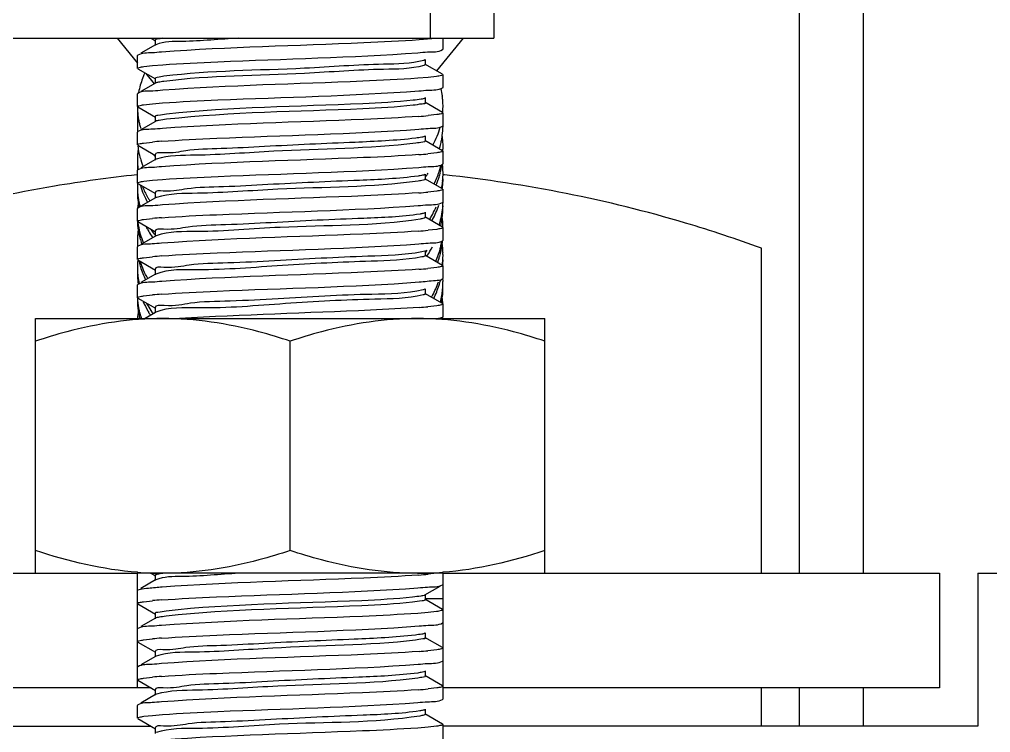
# Model space of a CAD drawing. Extents: x 1060579 to 1383165, y 581819 to 1037910.
# Drawn here: x 1269058.7 to 1269232.3, y 865291.4 to 865418.9 of the extents above; entities that cross this region are included whole.
import ezdxf

# ---------------------------------------------------------------- set-up
doc = ezdxf.new("R2010")
doc.units = 0
doc.header["$LTSCALE"] = 1000
doc.header["$MEASUREMENT"] = 0
doc.layers.add('02___PRT_ALL_AXES', color=7, linetype='Continuous')
doc.layers.add('03___PRT_ALL_CURVES', color=7, linetype='Continuous')

msp = doc.modelspace()

# ---------------------------------------------------------------- linework, layer by layer
at = {"color": 7, "linetype": 'Continuous'}
for p, q in [((1269198.16, 865319.91), (1269198.16, 866811.12)), ((1269209.55, 866719.49), (1269209.55, 865319.91)), ((1269132.14, 866690.45), (1269132.14, 865415.53)), ((1269143.52, 866690.45), (1269143.52, 865415.53)), ((1268938.63, 865415.53), (1269143.52, 865415.53)), ((1269076.15, 865415.53), (1269079.78, 865411.08)), ((1269082.22, 865415.53), (1269083.01, 865415.07)), ((1269082.93, 865415.15), (1269082.93, 865414.24)), ((1269132.39, 865415.41), (1269130.15, 865415.22)), ((1269133.29, 865409.7), (1269138.05, 865415.53)), ((1269134.42, 865413.56), (1269134.42, 865415.53)), ((1269083.01, 865414.33), (1269080.42, 865412.83)), ((1269083.08, 865414.36), (1269083.01, 865414.33)), ((1269134.35, 865413.48), (1269134.42, 865413.56)), ((1269079.84, 865412.5), (1269079.78, 865412.42)), ((1269079.78, 865410.14), (1269079.78, 865412.42)), ((1269131.19, 865411.65), (1269130.98, 865411.57)), ((1269131.26, 865410.83), (1269131.26, 865411.74)), ((1269079.84, 865410.07), (1269083.01, 865408.24)), ((1269080.92, 865410.46), (1269082.45, 865410.63)), ((1269082.45, 865410.63), (1269084.3, 865410.78)), ((1269134.35, 865409.08), (1269131.19, 865410.91)), ((1269081.28, 865409.24), (1269082.8, 865407.38)), ((1269082.93, 865408.32), (1269082.93, 865407.41)), ((1269131.74, 865408.52), (1269129.92, 865408.37)), ((1269133.28, 865408.69), (1269131.74, 865408.52)), ((1269134.42, 865406.73), (1269134.42, 865409.01)), ((1269083.01, 865407.5), (1269080.42, 865406)), ((1269134.35, 865406.65), (1269134.42, 865406.73)), ((1269079.84, 865405.67), (1269079.78, 865405.59)), ((1269079.78, 865403.31), (1269079.78, 865405.59)), ((1269134.35, 865402.25), (1269131.19, 865404.08)), ((1269131.26, 865404), (1269131.26, 865404.91)), ((1269079.78, 865402.48), (1269079.78, 865398.84)), ((1269079.84, 865403.24), (1269083.01, 865401.41)), ((1269080.89, 865403.63), (1269082.45, 865403.8)), ((1269082.45, 865403.8), (1269084.25, 865403.95)), ((1269083.01, 865400.67), (1269080.42, 865399.17)), ((1269082.93, 865401.49), (1269082.93, 865400.58)), ((1269133.34, 865401.87), (1269131.74, 865401.69)), ((1269134.42, 865399.9), (1269134.42, 865402.18)), ((1269134.35, 865399.82), (1269134.42, 865399.9)), ((1269079.84, 865398.84), (1269079.78, 865398.76)), ((1269079.78, 865396.48), (1269079.78, 865398.76)), ((1269134.35, 865395.42), (1269131.19, 865397.25)), ((1269131.26, 865397.17), (1269131.26, 865398.08)), ((1269079.84, 865396.41), (1269083.01, 865394.58)), ((1269080.87, 865396.79), (1269082.47, 865396.97)), ((1269133.9, 865396.16), (1269133.91, 865396.21)), ((1269083.01, 865393.84), (1269080.42, 865392.34)), ((1269082.93, 865394.66), (1269082.93, 865393.75)), ((1269083.16, 865393.9), (1269083.01, 865393.84)), ((1269133.32, 865395.04), (1269131.73, 865394.86)), ((1269134.42, 865393.07), (1269134.42, 865395.35)), ((1269079.84, 865392.01), (1269079.78, 865391.93)), ((1269079.78, 865389.65), (1269079.78, 865391.93)), ((1269134.35, 865392.99), (1269134.42, 865393.07)), ((1269082.46, 865390.14), (1269084.27, 865390.29)), ((1269134.35, 865388.59), (1269131.19, 865390.42)), ((1269131.26, 865390.34), (1269131.26, 865391.25)), ((1269079.84, 865389.58), (1269083.01, 865387.75)), ((1269080.92, 865389.97), (1269082.46, 865390.14)), ((1269134.42, 865386.24), (1269134.42, 865388.52)), ((1269083.01, 865387.01), (1269080.42, 865385.51)), ((1269082.93, 865387.83), (1269082.93, 865386.92)), ((1269083.16, 865387.07), (1269083.01, 865387.01)), ((1269133.32, 865388.21), (1269131.73, 865388.03)), ((1269079.84, 865385.18), (1269079.78, 865385.1)), ((1269079.78, 865382.82), (1269079.78, 865385.1)), ((1269134.35, 865386.16), (1269134.42, 865386.24)), ((1269080.88, 865383.13), (1269082.47, 865383.31)), ((1269134.35, 865381.76), (1269131.19, 865383.59)), ((1269131.26, 865383.51), (1269131.26, 865384.42)), ((1269079.84, 865382.75), (1269083.01, 865380.92)), ((1269133.88, 865382.56), (1269133.86, 865382.51)), ((1269134.42, 865379.41), (1269134.42, 865381.69)), ((1269083.01, 865380.18), (1269080.42, 865378.68)), ((1269082.93, 865381), (1269082.93, 865380.09)), ((1269083.1, 865380.22), (1269083.01, 865380.18)), ((1269133.29, 865381.37), (1269131.74, 865381.2)), ((1269079.84, 865378.35), (1269079.78, 865378.27)), ((1269079.78, 865375.99), (1269079.78, 865378.27)), ((1269080.44, 865379.1), (1269080.46, 865379.05)), ((1269134.35, 865379.33), (1269134.42, 865379.41)), ((1269080.87, 865376.3), (1269082.46, 865376.48)), ((1269131.19, 865377.5), (1269130.62, 865377.34)), ((1269134.35, 865374.93), (1269131.19, 865376.76)), ((1269131.26, 865376.68), (1269131.26, 865377.59)), ((1269079.84, 865375.92), (1269083.01, 865374.09)), ((1269133.58, 865375.8), (1269133.59, 865375.85)), ((1269134.42, 865372.58), (1269134.42, 865374.86)), ((1269083.01, 865373.35), (1269080.42, 865371.85)), ((1269082.93, 865374.17), (1269082.93, 865373.26)), ((1269083.1, 865373.39), (1269083.01, 865373.35)), ((1269133.33, 865374.55), (1269131.73, 865374.37)), ((1269079.84, 865371.52), (1269079.78, 865371.44)), ((1269079.78, 865369.16), (1269079.78, 865371.44)), ((1269134.35, 865372.5), (1269134.42, 865372.58)), ((1269080.88, 865369.47), (1269082.47, 865369.65)), ((1269131.19, 865370.67), (1269130.87, 865370.56)), ((1269134.35, 865368.1), (1269131.19, 865369.93)), ((1269131.26, 865369.85), (1269131.26, 865370.76)), ((1269079.84, 865369.09), (1269083.01, 865367.26)), ((1269133.34, 865367.72), (1269131.73, 865367.54)), ((1269134.42, 865365.75), (1269134.42, 865368.03)), ((1269083.01, 865366.52), (1269081.14, 865365.44)), ((1269082.93, 865367.34), (1269082.93, 865366.43)), ((1269083.08, 865366.55), (1269083.01, 865366.52)), ((1269080.49, 865365.43), (1269080.48, 865365.48)), ((1269134.35, 865365.68), (1269134.42, 865365.75)), ((1268979.61, 865319.91), (1269079.78, 865319.91)), ((1269079.78, 865299.42), (1269079.78, 865319.91)), ((1269082.22, 865319.91), (1269083.01, 865319.45)), ((1269082.93, 865319.53), (1269082.93, 865318.62)), ((1269133.31, 865319.91), (1269131.73, 865319.73)), ((1269134.42, 865297.45), (1269134.42, 865319.91)), ((1269134.42, 865319.91), (1269223.21, 865319.91)), ((1269223.21, 865319.91), (1269223.21, 865299.42)), ((1269230.04, 865319.91), (1269230.04, 865292.59)), ((1269230.04, 865319.91), (1269316.55, 865319.91)), ((1269083.01, 865318.71), (1269080.42, 865317.21)), ((1269083.07, 865318.74), (1269083.01, 865318.71)), ((1269131.19, 865316.03), (1269133.88, 865317.59)), ((1269080.27, 865317.01), (1269079.84, 865316.88)), ((1269131.26, 865315.21), (1269131.26, 865316.12)), ((1269079.84, 865314.45), (1269083.01, 865312.62)), ((1269080.88, 865314.83), (1269082.47, 865315.01)), ((1269134.35, 865313.46), (1269131.19, 865315.29)), ((1269082.93, 865312.7), (1269082.93, 865311.79)), ((1269131.74, 865312.9), (1269129.93, 865312.75)), ((1269133.28, 865313.07), (1269131.74, 865312.9)), ((1269083.01, 865311.88), (1269080.42, 865310.38)), ((1269131.26, 865308.38), (1269131.26, 865309.29)), ((1269079.84, 865307.62), (1269083.01, 865305.79)), ((1269080.87, 865308), (1269082.47, 865308.18)), ((1269134.35, 865306.63), (1269131.19, 865308.46)), ((1269082.93, 865305.87), (1269082.93, 865304.96)), ((1269133.33, 865306.25), (1269131.73, 865306.07)), ((1269083.01, 865305.05), (1269080.42, 865303.55)), ((1269083.13, 865305.1), (1269083.01, 865305.05)), ((1269134.35, 865299.8), (1269131.19, 865301.63)), ((1269131.26, 865301.55), (1269131.26, 865302.46)), ((1269079.84, 865300.79), (1269083.01, 865298.96)), ((1269080.86, 865301.17), (1269082.46, 865301.35)), ((1269082.22, 865299.42), (1268988.71, 865299.42)), ((1269083.01, 865298.22), (1269080.42, 865296.72)), ((1269082.93, 865299.04), (1269082.93, 865298.13)), ((1269083.17, 865298.29), (1269083.01, 865298.22)), ((1269133.31, 865299.42), (1269131.75, 865299.24)), ((1269223.21, 865299.42), (1269134.42, 865299.42)), ((1269198.16, 865292.59), (1269198.16, 865299.42)), ((1269209.55, 865299.42), (1269209.55, 865292.59)), ((1269134.35, 865297.38), (1269134.42, 865297.45)), ((1269079.84, 865296.39), (1269079.78, 865296.31)), ((1269079.78, 865294.04), (1269079.78, 865296.31)), ((1269134.35, 865292.97), (1269131.19, 865294.8)), ((1269131.26, 865294.72), (1269131.26, 865295.63)), ((1269079.84, 865293.96), (1269083.01, 865292.13)), ((1269080.92, 865294.35), (1269082.45, 865294.52)), ((1269082.45, 865294.52), (1269084.28, 865294.67)), ((1269002.37, 865292.59), (1269082.22, 865292.59)), ((1269082.93, 865292.21), (1269082.93, 865291.3)), ((1269131.74, 865292.41), (1269129.9, 865292.26)), ((1269133.28, 865292.58), (1269131.74, 865292.41)), ((1269134.42, 865292.9), (1269134.41, 865292.88)), ((1269134.42, 865181.03), (1269134.42, 865292.9)), ((1269230.04, 865292.59), (1269134.42, 865292.59))]:
    msp.add_line(p, q, dxfattribs=at)
for centre, radius, start, end in [((1269123.5, 865492.3), 90.98, 274.1625, 275.1926), ((1269119.56, 865400.07), 14.86, 352.4752, 359.0333), ((1269119.24, 865400.12), 15.18, 347.7321, 350.5272), ((1269119.37, 865400.09), 15.05, 350.5288, 352.4817), ((1269119.47, 865396.19), 14.95, 5.5867, 7.5152), ((1269119.62, 865396.2), 14.8, 0.0085, 5.591), ((1269092.56, 865393.77), 12.78, 171.1943, 174.4746), ((1269092.57, 865397.67), 12.79, 185.9675, 188.8113), ((1269092.83, 865397.71), 13.06, 188.8281, 195.331), ((1269090.67, 865306.68), 90.66, 94.1761, 95.1891), ((1269118.85, 865400.21), 15.58, 343.4588, 344.9212), ((1269119, 865400.17), 15.43, 345.1133, 345.7847), ((1269119.1, 865400.15), 15.33, 345.7837, 347.7331), ((1269119.68, 865396.2), 14.74, 356.9716, 359.9979), ((1269092.33, 865393.79), 12.55, 177.8021, 181.7425), ((1269092.43, 865393.78), 12.65, 174.4759, 177.8), ((1269093.08, 865397.78), 13.32, 195.318, 196.4116), ((1269093.24, 865397.82), 13.48, 196.4128, 198.1116), ((1269123.51, 865485.38), 90.9, 274.1699, 275.1881), ((1269092.39, 865393.79), 12.62, 181.7436, 184.338), ((1269092.36, 865392.82), 12.58, 180.0033, 183.6996), ((1269092.51, 865393.8), 12.73, 184.3402, 187.6936), ((1269093.36, 865397.86), 13.61, 198.1097, 198.551), ((1269093.57, 865397.94), 13.83, 198.5585, 201.583), ((1269093.83, 865398.04), 14.11, 201.5769, 202.6383), ((1269118.84, 865396.35), 15.59, 342.5052, 345.7777), ((1269119.07, 865396.29), 15.36, 345.7846, 346.7864), ((1269119.18, 865395.3), 15.24, 345.7898, 350.7611), ((1269119.6, 865391.37), 14.82, 0.7616, 6.0339), ((1269115.57, 865401.88), 19.27, 324.5327, 324.9952), ((1269115.85, 865401.69), 18.94, 324.9904, 327.0879), ((1269118.07, 865396.61), 16.41, 334.2547, 342.4542), ((1269118.26, 865395.58), 16.2, 338.2349, 340.873), ((1269118.47, 865395.5), 15.98, 340.8783, 341.2541), ((1269118.57, 865395.47), 15.87, 341.2531, 342.5115), ((1269118.85, 865395.38), 15.59, 342.506, 345.7895), ((1269119.56, 865391.38), 14.85, 354.8019, 356.2921), ((1269119.62, 865391.37), 14.79, 356.2922, 357.6444), ((1269119.69, 865391.37), 14.73, 357.6439, 359.9988), ((1269119.71, 865390.41), 14.71, 358.5036, 359.9996), ((1269119.72, 865391.37), 14.7, 0.0001, 0.7539), ((1269092.34, 865388.96), 12.57, 177.162, 179.9982), ((1269092.37, 865388.96), 12.59, 180.0047, 184.3389), ((1269093.11, 865392.96), 13.34, 195.7874, 196.4007), ((1269094.36, 865394.4), 14.69, 201.5943, 209.7081), ((1269118.01, 865395.68), 16.47, 337.2245, 338.2392), ((1269119.3, 865391.41), 15.12, 349.8041, 350.6306), ((1269119.43, 865391.39), 14.99, 350.6267, 354.7969), ((1269119.57, 865390.41), 14.85, 353.2734, 358.4962), ((1269092.35, 865387.99), 12.57, 180.0021, 183.0662), ((1269092.46, 865388), 12.68, 183.0678, 186.3879), ((1269092.5, 865388.97), 12.73, 184.3386, 187.3944), ((1269092.65, 865388.99), 12.88, 187.3961, 190.684), ((1269095.04, 865394.77), 15.46, 209.652, 210.4109), ((1269095.15, 865394.84), 15.59, 210.4104, 210.8075), ((1269095.26, 865394.9), 15.72, 210.808, 211.5407), ((1269083.72, 865385.37), 1.79, 106.8555, 108.2882), ((1269123.51, 865478.58), 90.93, 274.1689, 275.188), ((1269092.55, 865384.11), 12.78, 171.1716, 174.9793), ((1269092.58, 865388.01), 12.8, 186.3871, 188.7894), ((1269092.73, 865388.03), 12.95, 188.7917, 192.0123), ((1269092.89, 865389.03), 13.12, 190.6909, 195.4373), ((1269095.44, 865395.01), 15.92, 211.5412, 212.5196), ((1269117.54, 865392.02), 16.99, 332.2352, 337.0979), ((1269119.46, 865386.56), 14.96, 350.6334, 356.2824), ((1269119.6, 865385.58), 14.82, 353.7483, 359.9894), ((1269119.64, 865386.54), 14.78, 356.2918, 358.518), ((1269090.72, 865292.37), 91.31, 94.1572, 95.1878), ((1269116.47, 865392.6), 18.2, 328.6751, 329.1904), ((1269116.65, 865392.49), 17.99, 329.189, 330.4141), ((1269116.82, 865392.39), 17.8, 330.4156, 330.7655), ((1269117.01, 865392.29), 17.59, 330.7632, 332.2518), ((1269119.21, 865386.6), 15.21, 347.2173, 350.0072), ((1269119.31, 865386.58), 15.11, 350.0099, 350.6402), ((1269119.38, 865385.6), 15.04, 350.9283, 352.3086), ((1269119.45, 865385.59), 14.97, 352.3086, 353.7538), ((1269119.57, 865381.71), 14.84, 0.2318, 7.3441), ((1269092.49, 865383.17), 12.72, 181.9053, 188.7272), ((1269092.78, 865384.18), 13.01, 186.6796, 195.3979), ((1269094.82, 865388.85), 15.2, 207.476, 209.9418), ((1269117.01, 865391.32), 17.58, 331.3047, 331.7277), ((1269117.1, 865391.27), 17.48, 331.7277, 332.1757), ((1269118.8, 865386.7), 15.63, 343.0254, 344.4467), ((1269118.97, 865386.66), 15.46, 344.6375, 345.7802), ((1269119.08, 865386.63), 15.34, 345.7802, 347.219), ((1269119.22, 865385.63), 15.2, 346.482, 350.9218), ((1269092.4, 865379.3), 12.62, 174.0846, 179.9902), ((1269092.57, 865379.28), 12.8, 171.1011, 174.0875), ((1269092.73, 865383.21), 12.95, 188.7218, 191.9952), ((1269092.92, 865383.25), 13.15, 191.9963, 195.227), ((1269093.04, 865383.28), 13.27, 195.223, 195.6267), ((1269093.21, 865384.29), 13.45, 195.3841, 198.6767), ((1269093.42, 865384.36), 13.68, 198.6693, 199.1095), ((1269093.64, 865384.44), 13.91, 199.1171, 202.1251), ((1269095.47, 865389.23), 15.96, 209.9616, 214.4126), ((1269096.15, 865390.66), 16.78, 213.9401, 216.9886), ((1269096.05, 865389.62), 16.66, 214.3906, 215.6367), ((1269096.52, 865390.93), 17.24, 216.977, 217.4109), ((1269083.54, 865379.07), 1.23, 109.1477, 110.909), ((1269123.32, 865474), 93.18, 274.1026, 275.1855), ((1269092.37, 865379.3), 12.59, 180.0044, 184.1921), ((1269093.09, 865383.29), 13.33, 195.627, 196.3952), ((1269093.24, 865383.34), 13.48, 196.3975, 198.3264), ((1269093.45, 865383.41), 13.7, 198.5278, 199.6787), ((1269093.9, 865384.55), 14.19, 202.1188, 203.1178), ((1269116.5, 865386.78), 18.16, 326.2877, 331.9863), ((1269118.48, 865381.96), 15.96, 336.721, 346.4127), ((1269119.23, 865380.8), 15.19, 346.1094, 352.5037), ((1269119.2, 865381.77), 15.22, 346.4834, 350.2391), ((1269119.46, 865380.76), 14.95, 352.5186, 354.2223), ((1269119.5, 865376.87), 14.92, 3.9356, 7.5536), ((1269090.75, 865285.23), 91.62, 94.1444, 95.1905), ((1269115.54, 865388.38), 19.32, 324.2299, 325.013), ((1269115.76, 865388.22), 19.05, 325.012, 326.2496), ((1269115.89, 865387.17), 18.89, 325.9088, 326.3209), ((1269118.72, 865380.93), 15.72, 342.5217, 343.624), ((1269118.81, 865380.9), 15.62, 343.6248, 344.0054), ((1269118.93, 865380.87), 15.5, 344.0036, 345.7125), ((1269119.04, 865380.84), 15.38, 345.7143, 346.12), ((1269119.64, 865376.88), 14.78, 1.0879, 3.9333), ((1269119.63, 865376.89), 14.79, 356.2925, 357.9692), ((1269119.7, 865376.88), 14.72, 357.9689, 359.9992), ((1269119.71, 865376.88), 14.7, 0.0002, 1.0862), ((1269092.41, 865374.47), 12.64, 173.6889, 179.7273), ((1269092.91, 865378.42), 13.14, 191.7184, 195.3481), ((1269093.08, 865378.46), 13.32, 195.3438, 196.408), ((1269118.38, 865381.05), 16.08, 339.7839, 340.9534), ((1269118.57, 865380.98), 15.88, 341.1397, 342.5212), ((1269119.51, 865376.89), 14.9, 352.7821, 356.2896), ((1269119.66, 865375.92), 14.76, 356.1809, 359.9964), ((1269092.31, 865374.47), 12.53, 179.7378, 180), ((1269092.36, 865374.47), 12.58, 180.0032, 183.6786), ((1269092.34, 865373.5), 12.56, 180.0016, 182.6734), ((1269092.5, 865373.51), 12.73, 182.6837, 188.5616), ((1269092.43, 865374.47), 12.65, 183.6765, 184.3365), ((1269092.49, 865374.48), 12.72, 184.3385, 186.9958), ((1269092.7, 865374.51), 12.92, 187.0066, 192.5881), ((1269123.52, 865464.79), 90.8, 274.1723, 275.1889), ((1269117.79, 865377.41), 16.71, 331.918, 341.0817), ((1269118.02, 865376.34), 16.46, 333.6296, 342.4403), ((1269118.85, 865376.06), 15.59, 342.501, 345.8125), ((1269119.52, 865372.06), 14.89, 353.1592, 356.2897), ((1269119.66, 865372.05), 14.75, 356.2901, 359.9967), ((1269119.67, 865371.09), 14.74, 356.85, 359.9977), ((1269119.7, 865372.05), 14.72, 0.0006, 1.7639), ((1269090.71, 865278.9), 91.12, 94.1637, 95.1876), ((1269116.94, 865377.84), 17.66, 330.924, 331.3989), ((1269117.05, 865377.78), 17.53, 331.3988, 331.979), ((1269119.17, 865372.12), 15.25, 345.814, 350.3352), ((1269119.32, 865372.09), 15.1, 350.3429, 350.615), ((1269119.39, 865372.08), 15.03, 350.6133, 353.1593), ((1269119.46, 865371.11), 14.96, 352.4925, 354.0117), ((1269119.56, 865371.1), 14.86, 354.0106, 356.8495), ((1269092.46, 865368.68), 12.68, 180.0224, 188.3054), ((1269092.41, 865369.64), 12.63, 182.5422, 184.337), ((1269092.65, 865369.67), 12.87, 184.3637, 192.581), ((1269094.46, 865374.17), 14.79, 202.7821, 209.8245), ((1269094.86, 865375.35), 15.25, 208.22, 209.8017), ((1269095.5, 865375.73), 16, 209.8319, 214.8393), ((1269119.33, 865371.12), 15.09, 349.0663, 352.4892), ((1269119.51, 865367.21), 14.91, 3.5343, 7.5279), ((1269092.52, 865364.8), 12.74, 170.9673, 177.1093), ((1269092.62, 865368.7), 12.84, 188.2938, 188.5815), ((1269092.71, 865368.71), 12.93, 188.5849, 191.5766), ((1269092.88, 865368.75), 13.11, 191.5777, 194.635), ((1269092.94, 865369.73), 13.17, 192.5677, 195.3634), ((1269093.06, 865369.76), 13.29, 195.3605, 195.9051), ((1269093.25, 865369.82), 13.49, 195.9111, 198.7666), ((1269095.11, 865374.53), 15.54, 209.7823, 211.0183), ((1269095.27, 865374.62), 15.73, 211.0166, 211.4116), ((1269095.38, 865374.69), 15.86, 211.412, 212.1111), ((1269095.56, 865374.8), 16.06, 212.1118, 213.1491), ((1269096.14, 865376.16), 16.77, 214.811, 216.0438), ((1269123.59, 865457.13), 89.96, 274.1985, 275.1888), ((1269119.46, 865367.24), 14.95, 353.0516, 353.6505), ((1269119.63, 865366.26), 14.78, 356.8051, 357.7036), ((1269123.48, 865410.66), 91.3, 274.1576, 275.1877), ((1269090.69, 865224.45), 90.94, 94.1684, 95.1881), ((1269090.69, 865217.65), 90.91, 94.1694, 95.1882), ((1269123.53, 865396.33), 90.63, 274.177, 275.189), ((1269090.7, 865210.66), 91.07, 94.16, 95.1924), ((1269083.76, 865296.45), 1.93, 106.4425, 107.811), ((1269123.29, 865392.33), 93.47, 274.0874, 275.1914)]:
    msp.add_arc(centre, radius, start, end, dxfattribs=at)
for points, knots in [([(1269084.33, 865415.53), (1269083.98, 865415.48), (1269083.63, 865415.38), (1269082.93, 865415.29), (1269082.93, 865415.15)], [0, 0, 0, 0, 0.727016, 1, 1, 1, 1]), ([(1269097.91, 865415.53), (1269094.54, 865415.36), (1269089.68, 865414.84), (1269084.56, 865414.96), (1269083.08, 865414.36)], [0, 0, 0, 0, 0.680124, 1, 1, 1, 1]), ([(1269130.15, 865415.22), (1269126.86, 865414.98), (1269111.5, 865414.23), (1269096.12, 865413.93), (1269084.08, 865413.04)], [0, 0, 0, 0, 0.214706, 1, 1, 1, 1]), ([(1269084.08, 865413.04), (1269083.52, 865413), (1269082.13, 865412.82), (1269080.6, 865412.93), (1269079.84, 865412.5)], [0, 0, 0, 0, 0.38831, 1, 1, 1, 1]), ([(1269084.3, 865410.78), (1269087.59, 865411.02), (1269102.79, 865411.76), (1269118.02, 865412.07), (1269129.92, 865412.93)], [0, 0, 0, 0, 0.216327, 1, 1, 1, 1]), ([(1269129.92, 865412.93), (1269130.5, 865412.97), (1269131.95, 865413.15), (1269133.56, 865413.03), (1269134.35, 865413.48)], [0, 0, 0, 0, 0.388887, 1, 1, 1, 1]), ([(1269130.98, 865411.57), (1269128.68, 865410.89), (1269121.42, 865410.96), (1269106.05, 865409.71), (1269092.85, 865409.77), (1269084.53, 865408.72)], [0, 0, 0, 0, 0.155236, 0.459038, 1, 1, 1, 1]), ([(1269079.78, 865410.14), (1269079.78, 865410.25), (1269080.34, 865410.34), (1269080.63, 865410.42), (1269080.92, 865410.46)], [0, 0, 0, 0, 0.273886, 1, 1, 1, 1]), ([(1269130.98, 865410.66), (1269128.68, 865409.98), (1269121.42, 865410.05), (1269106.05, 865408.79), (1269092.85, 865408.86), (1269084.53, 865407.81)], [0, 0, 0, 0, 0.155236, 0.459038, 1, 1, 1, 1]), ([(1269131.26, 865410.83), (1269131.26, 865410.79), (1269131.15, 865410.71), (1269131.06, 865410.68), (1269130.98, 865410.66)], [0, 0, 0, 0, 0.324871, 1, 1, 1, 1]), ([(1269084.53, 865408.72), (1269084.13, 865408.67), (1269083.73, 865408.56), (1269082.93, 865408.47), (1269082.93, 865408.32)], [0, 0, 0, 0, 0.729113, 1, 1, 1, 1]), ([(1269084.53, 865407.81), (1269084.19, 865407.77), (1269083.68, 865407.68), (1269083.16, 865407.59), (1269083.01, 865407.5)], [0, 0, 0, 0, 0.652278, 1, 1, 1, 1]), ([(1269129.92, 865408.37), (1269126.64, 865408.14), (1269111.43, 865407.4), (1269096.21, 865407.09), (1269084.3, 865406.23)], [0, 0, 0, 0, 0.215967, 1, 1, 1, 1]), ([(1269134.42, 865409.01), (1269134.42, 865408.9), (1269133.86, 865408.81), (1269133.57, 865408.73), (1269133.28, 865408.69)], [0, 0, 0, 0, 0.273998, 1, 1, 1, 1]), ([(1269084.3, 865406.23), (1269083.72, 865406.18), (1269082.26, 865406), (1269080.64, 865406.12), (1269079.84, 865405.67)], [0, 0, 0, 0, 0.38897, 1, 1, 1, 1]), ([(1269084.25, 865403.95), (1269087.56, 865404.19), (1269102.84, 865404.93), (1269118.15, 865405.23), (1269130.11, 865406.11)], [0, 0, 0, 0, 0.216628, 1, 1, 1, 1]), ([(1269130.11, 865406.11), (1269130.66, 865406.15), (1269132.05, 865406.33), (1269133.6, 865406.22), (1269134.35, 865406.65)], [0, 0, 0, 0, 0.388384, 1, 1, 1, 1]), ([(1269129.06, 865404.44), (1269126.07, 865404.12), (1269111.37, 865403.3), (1269096.62, 865403.24), (1269084.98, 865401.94)], [0, 0, 0, 0, 0.204219, 1, 1, 1, 1]), ([(1269131.19, 865404.82), (1269130.98, 865404.7), (1269130.24, 865404.6), (1269129.54, 865404.49), (1269129.06, 865404.44)], [0, 0, 0, 0, 0.33615, 1, 1, 1, 1]), ([(1269079.78, 865403.31), (1269079.78, 865403.42), (1269080.32, 865403.51), (1269080.61, 865403.59), (1269080.89, 865403.63)], [0, 0, 0, 0, 0.274399, 1, 1, 1, 1]), ([(1269129.06, 865403.53), (1269126.07, 865403.21), (1269111.37, 865402.39), (1269096.62, 865402.33), (1269084.98, 865401.03)], [0, 0, 0, 0, 0.204219, 1, 1, 1, 1]), ([(1269131.26, 865404), (1269131.26, 865403.8), (1269130.14, 865403.75), (1269129.61, 865403.59), (1269129.06, 865403.53)], [0, 0, 0, 0, 0.266706, 1, 1, 1, 1]), ([(1269084.98, 865401.94), (1269084.47, 865401.89), (1269083.98, 865401.74), (1269082.93, 865401.68), (1269082.93, 865401.49)], [0, 0, 0, 0, 0.732541, 1, 1, 1, 1]), ([(1269084.98, 865401.03), (1269084.54, 865400.98), (1269083.89, 865400.88), (1269083.2, 865400.78), (1269083.01, 865400.67)], [0, 0, 0, 0, 0.66143, 1, 1, 1, 1]), ([(1269130.11, 865401.56), (1269126.83, 865401.32), (1269111.55, 865400.57), (1269096.24, 865400.26), (1269084.25, 865399.39)], [0, 0, 0, 0, 0.214468, 1, 1, 1, 1]), ([(1269134.42, 865402.18), (1269134.42, 865402.07), (1269133.89, 865401.98), (1269133.61, 865401.91), (1269133.34, 865401.87)], [0, 0, 0, 0, 0.274998, 1, 1, 1, 1]), ([(1269084.25, 865399.39), (1269083.68, 865399.35), (1269082.23, 865399.17), (1269080.63, 865399.29), (1269079.84, 865398.84)], [0, 0, 0, 0, 0.388855, 1, 1, 1, 1]), ([(1269084.06, 865397.1), (1269087.36, 865397.35), (1269102.71, 865398.09), (1269118.09, 865398.39), (1269130.12, 865399.28)], [0, 0, 0, 0, 0.214919, 1, 1, 1, 1]), ([(1269130.12, 865399.28), (1269130.67, 865399.32), (1269132.06, 865399.5), (1269133.6, 865399.39), (1269134.35, 865399.82)], [0, 0, 0, 0, 0.388317, 1, 1, 1, 1]), ([(1269129.54, 865397.66), (1269125.94, 865397.23), (1269116.94, 865396.84), (1269105.24, 865396.34), (1269095.39, 865395.75), (1269088.84, 865395.67), (1269085.84, 865394.84), (1269082.93, 865395.15), (1269082.93, 865394.66)], [0, 0, 0, 0, 0.232716, 0.578809, 0.745042, 0.880205, 0.968465, 1, 1, 1, 1]), ([(1269131.19, 865397.99), (1269131.02, 865397.9), (1269130.45, 865397.8), (1269129.9, 865397.71), (1269129.54, 865397.66)], [0, 0, 0, 0, 0.344709, 1, 1, 1, 1]), ([(1269131.26, 865397.17), (1269131.26, 865397.01), (1269130.39, 865396.93), (1269129.97, 865396.81), (1269129.54, 865396.75)], [0, 0, 0, 0, 0.269686, 1, 1, 1, 1]), ([(1269079.78, 865396.48), (1269079.78, 865396.59), (1269080.31, 865396.68), (1269080.59, 865396.75), (1269080.87, 865396.79)], [0, 0, 0, 0, 0.274808, 1, 1, 1, 1]), ([(1269129.54, 865396.75), (1269121.13, 865395.74), (1269107.88, 865395.8), (1269092.56, 865394.48), (1269085.38, 865394.63), (1269083.16, 865393.9)], [0, 0, 0, 0, 0.546858, 0.849007, 1, 1, 1, 1]), ([(1269130.12, 865394.73), (1269126.82, 865394.48), (1269111.47, 865393.74), (1269096.09, 865393.44), (1269084.06, 865392.55)], [0, 0, 0, 0, 0.215082, 1, 1, 1, 1]), ([(1269134.42, 865395.35), (1269134.42, 865395.24), (1269133.88, 865395.15), (1269133.6, 865395.08), (1269133.32, 865395.04)], [0, 0, 0, 0, 0.274679, 1, 1, 1, 1]), ([(1269084.06, 865392.55), (1269083.51, 865392.51), (1269082.13, 865392.33), (1269080.6, 865392.44), (1269079.84, 865392.01)], [0, 0, 0, 0, 0.388296, 1, 1, 1, 1]), ([(1269084.27, 865390.29), (1269087.58, 865390.53), (1269102.86, 865391.27), (1269118.17, 865391.57), (1269130.12, 865392.45)], [0, 0, 0, 0, 0.2168, 1, 1, 1, 1]), ([(1269130.12, 865392.45), (1269130.67, 865392.49), (1269132.06, 865392.67), (1269133.6, 865392.56), (1269134.35, 865392.99)], [0, 0, 0, 0, 0.388325, 1, 1, 1, 1]), ([(1269129.96, 865390.89), (1269126.49, 865390.41), (1269117.53, 865390.06), (1269105.83, 865389.53), (1269095.78, 865388.94), (1269089.05, 865388.87), (1269085.94, 865388), (1269082.93, 865388.34), (1269082.93, 865387.83)], [0, 0, 0, 0, 0.222922, 0.569994, 0.73903, 0.877173, 0.967654, 1, 1, 1, 1]), ([(1269131.19, 865391.16), (1269131.06, 865391.09), (1269130.64, 865391), (1269130.23, 865390.93), (1269129.96, 865390.89)], [0, 0, 0, 0, 0.355402, 1, 1, 1, 1]), ([(1269131.26, 865390.34), (1269131.26, 865390.21), (1269130.62, 865390.11), (1269130.28, 865390.02), (1269129.96, 865389.98)], [0, 0, 0, 0, 0.274235, 1, 1, 1, 1]), ([(1269079.78, 865389.65), (1269079.78, 865389.76), (1269080.34, 865389.85), (1269080.64, 865389.93), (1269080.92, 865389.97)], [0, 0, 0, 0, 0.273881, 1, 1, 1, 1]), ([(1269129.96, 865389.98), (1269121.67, 865388.83), (1269108.4, 865389), (1269092.94, 865387.69), (1269085.55, 865387.8), (1269083.2, 865387.08)], [0, 0, 0, 0, 0.5355, 0.843099, 1, 1, 1, 1]), ([(1269134.42, 865388.52), (1269134.42, 865388.41), (1269133.88, 865388.32), (1269133.6, 865388.25), (1269133.32, 865388.21)], [0, 0, 0, 0, 0.274671, 1, 1, 1, 1]), ([(1269130.12, 865387.9), (1269126.85, 865387.66), (1269111.56, 865386.91), (1269096.26, 865386.6), (1269084.27, 865385.73)], [0, 0, 0, 0, 0.214279, 1, 1, 1, 1]), ([(1269084.27, 865385.73), (1269083.69, 865385.69), (1269082.24, 865385.51), (1269080.63, 865385.63), (1269079.84, 865385.18)], [0, 0, 0, 0, 0.388859, 1, 1, 1, 1]), ([(1269084.1, 865383.44), (1269087.38, 865383.69), (1269102.67, 865384.43), (1269117.99, 865384.74), (1269129.98, 865385.61)], [0, 0, 0, 0, 0.214719, 1, 1, 1, 1]), ([(1269129.98, 865385.61), (1269130.55, 865385.65), (1269131.99, 865385.84), (1269133.57, 865385.72), (1269134.35, 865386.16)], [0, 0, 0, 0, 0.388703, 1, 1, 1, 1]), ([(1269130.32, 865384.11), (1269126.99, 865383.57), (1269118.1, 865383.29), (1269106.42, 865382.73), (1269096.18, 865382.13), (1269089.25, 865382.06), (1269086.04, 865381.17), (1269082.94, 865381.53), (1269082.93, 865381)], [0, 0, 0, 0, 0.21273, 0.56076, 0.732716, 0.873984, 0.966798, 1, 1, 1, 1]), ([(1269131.19, 865384.33), (1269131.09, 865384.28), (1269130.8, 865384.2), (1269130.51, 865384.14), (1269130.32, 865384.11)], [0, 0, 0, 0, 0.369089, 1, 1, 1, 1]), ([(1269131.26, 865383.51), (1269131.26, 865383.41), (1269130.81, 865383.3), (1269130.56, 865383.24), (1269130.32, 865383.2)], [0, 0, 0, 0, 0.281015, 1, 1, 1, 1]), ([(1269079.78, 865382.82), (1269079.78, 865382.93), (1269080.32, 865383.02), (1269080.6, 865383.1), (1269080.88, 865383.13)], [0, 0, 0, 0, 0.274575, 1, 1, 1, 1]), ([(1269130.32, 865383.2), (1269122.07, 865381.86), (1269108.61, 865382.27), (1269093.06, 865380.78), (1269085.46, 865381.04), (1269083.14, 865380.23)], [0, 0, 0, 0, 0.530505, 0.843834, 1, 1, 1, 1]), ([(1269134.42, 865381.69), (1269134.42, 865381.58), (1269133.86, 865381.49), (1269133.57, 865381.41), (1269133.29, 865381.37)], [0, 0, 0, 0, 0.274084, 1, 1, 1, 1]), ([(1269129.98, 865381.06), (1269126.68, 865380.82), (1269111.39, 865380.07), (1269096.07, 865379.77), (1269084.1, 865378.89)], [0, 0, 0, 0, 0.216209, 1, 1, 1, 1]), ([(1269084.1, 865378.89), (1269083.55, 865378.85), (1269082.15, 865378.67), (1269080.6, 865378.78), (1269079.84, 865378.35)], [0, 0, 0, 0, 0.388402, 1, 1, 1, 1]), ([(1269084.13, 865376.62), (1269087.43, 865376.86), (1269102.76, 865377.61), (1269118.12, 865377.9), (1269130.12, 865378.79)], [0, 0, 0, 0, 0.215551, 1, 1, 1, 1]), ([(1269130.12, 865378.79), (1269130.67, 865378.83), (1269132.06, 865379.01), (1269133.6, 865378.9), (1269134.35, 865379.33)], [0, 0, 0, 0, 0.388301, 1, 1, 1, 1]), ([(1269079.78, 865375.99), (1269079.78, 865376.1), (1269080.31, 865376.19), (1269080.6, 865376.26), (1269080.87, 865376.3)], [0, 0, 0, 0, 0.274717, 1, 1, 1, 1]), ([(1269130.62, 865377.34), (1269127.46, 865376.72), (1269118.64, 865376.54), (1269107, 865375.91), (1269096.58, 865375.32), (1269089.46, 865375.25), (1269086.15, 865374.33), (1269082.94, 865374.72), (1269082.93, 865374.17)], [0, 0, 0, 0, 0.20212, 0.551084, 0.726087, 0.870629, 0.965898, 1, 1, 1, 1]), ([(1269130.62, 865376.43), (1269127.65, 865375.84), (1269119.29, 865375.63), (1269105.9, 865375.03), (1269093.24, 865373.91), (1269085.43, 865374.28), (1269083.1, 865373.39)], [0, 0, 0, 0, 0.190882, 0.52367, 0.843023, 1, 1, 1, 1]), ([(1269131.26, 865376.68), (1269131.26, 865376.61), (1269130.97, 865376.5), (1269130.78, 865376.46), (1269130.62, 865376.43)], [0, 0, 0, 0, 0.291618, 1, 1, 1, 1]), ([(1269134.42, 865374.86), (1269134.42, 865374.75), (1269133.88, 865374.66), (1269133.6, 865374.59), (1269133.33, 865374.55)], [0, 0, 0, 0, 0.274756, 1, 1, 1, 1]), ([(1269130.12, 865374.24), (1269126.84, 865374), (1269111.5, 865373.25), (1269096.15, 865372.95), (1269084.13, 865372.06)], [0, 0, 0, 0, 0.214775, 1, 1, 1, 1]), ([(1269084.13, 865372.06), (1269083.57, 865372.02), (1269082.16, 865371.84), (1269080.61, 865371.96), (1269079.84, 865371.52)], [0, 0, 0, 0, 0.388498, 1, 1, 1, 1]), ([(1269084.09, 865369.78), (1269087.39, 865370.03), (1269102.76, 865370.78), (1269118.14, 865371.07), (1269130.18, 865371.97)], [0, 0, 0, 0, 0.215362, 1, 1, 1, 1]), ([(1269130.18, 865371.97), (1269131.14, 865372.04), (1269132.5, 865372.23), (1269133.97, 865372.29), (1269134.35, 865372.5)], [0, 0, 0, 0, 0.686376, 1, 1, 1, 1]), ([(1269079.78, 865369.16), (1269079.78, 865369.27), (1269080.32, 865369.36), (1269080.6, 865369.44), (1269080.88, 865369.47)], [0, 0, 0, 0, 0.274588, 1, 1, 1, 1]), ([(1269130.87, 865370.56), (1269127.9, 865369.82), (1269119.14, 865369.83), (1269107.58, 865369.09), (1269096.99, 865368.51), (1269089.66, 865368.45), (1269086.26, 865367.49), (1269082.93, 865367.91), (1269082.93, 865367.34)], [0, 0, 0, 0, 0.191074, 0.540946, 0.719128, 0.867105, 0.964953, 1, 1, 1, 1]), ([(1269130.87, 865369.65), (1269128.07, 865368.95), (1269119.74, 865368.91), (1269106.33, 865368.21), (1269093.46, 865367.03), (1269085.42, 865367.52), (1269083.08, 865366.55)], [0, 0, 0, 0, 0.18093, 0.515468, 0.841176, 1, 1, 1, 1]), ([(1269131.26, 865369.85), (1269131.26, 865369.8), (1269131.1, 865369.71), (1269130.97, 865369.68), (1269130.87, 865369.65)], [0, 0, 0, 0, 0.309222, 1, 1, 1, 1]), ([(1269134.42, 865368.03), (1269134.42, 865367.92), (1269133.89, 865367.83), (1269133.61, 865367.76), (1269133.34, 865367.72)], [0, 0, 0, 0, 0.274936, 1, 1, 1, 1]), ([(1269130.18, 865367.41), (1269127.26, 865367.2), (1269112.98, 865366.49), (1269098.69, 865366.09), (1269087.33, 865365.44)], [0, 0, 0, 0, 0.204182, 1, 1, 1, 1]), ([(1269133.31, 865365.44), (1269133.54, 865365.47), (1269133.89, 865365.53), (1269134.24, 865365.61), (1269134.35, 865365.68)], [0, 0, 0, 0, 0.643107, 1, 1, 1, 1]), ([(1269084.34, 865319.91), (1269083.99, 865319.86), (1269083.63, 865319.76), (1269082.93, 865319.67), (1269082.93, 865319.53)], [0, 0, 0, 0, 0.727114, 1, 1, 1, 1]), ([(1269097.9, 865319.91), (1269094.52, 865319.74), (1269089.67, 865319.19), (1269084.52, 865319.35), (1269083.07, 865318.74)], [0, 0, 0, 0, 0.682292, 1, 1, 1, 1]), ([(1269130.09, 865319.6), (1269126.82, 865319.36), (1269111.52, 865318.61), (1269096.21, 865318.3), (1269084.21, 865317.43)], [0, 0, 0, 0, 0.214714, 1, 1, 1, 1]), ([(1269084.21, 865317.43), (1269083.4, 865317.37), (1269082.08, 865317.26), (1269080.76, 865317.11), (1269080.27, 865317.01)], [0, 0, 0, 0, 0.619172, 1, 1, 1, 1]), ([(1269084.08, 865315.14), (1269087.35, 865315.38), (1269102.63, 865316.13), (1269117.94, 865316.44), (1269129.93, 865317.31)], [0, 0, 0, 0, 0.21429, 1, 1, 1, 1]), ([(1269129.93, 865317.31), (1269130.51, 865317.35), (1269131.96, 865317.54), (1269133.56, 865317.41), (1269134.35, 865317.87)], [0, 0, 0, 0, 0.388851, 1, 1, 1, 1]), ([(1269128.98, 865315.64), (1269125.97, 865315.32), (1269111.27, 865314.5), (1269096.52, 865314.47), (1269084.91, 865313.15)], [0, 0, 0, 0, 0.206066, 1, 1, 1, 1]), ([(1269131.19, 865316.03), (1269130.97, 865315.91), (1269130.21, 865315.81), (1269129.48, 865315.7), (1269128.98, 865315.64)], [0, 0, 0, 0, 0.334937, 1, 1, 1, 1]), ([(1269079.82, 865314.59), (1269079.92, 865314.66), (1269080.29, 865314.74), (1269080.64, 865314.8), (1269080.88, 865314.83)], [0, 0, 0, 0, 0.343399, 1, 1, 1, 1]), ([(1269128.98, 865314.73), (1269125.97, 865314.41), (1269111.27, 865313.59), (1269096.52, 865313.55), (1269084.91, 865312.24)], [0, 0, 0, 0, 0.206066, 1, 1, 1, 1]), ([(1269131.26, 865315.21), (1269131.26, 865315), (1269130.09, 865314.96), (1269129.55, 865314.79), (1269128.98, 865314.73)], [0, 0, 0, 0, 0.266311, 1, 1, 1, 1]), ([(1269084.91, 865313.15), (1269084.41, 865313.09), (1269083.94, 865312.95), (1269082.93, 865312.89), (1269082.93, 865312.7)], [0, 0, 0, 0, 0.732092, 1, 1, 1, 1]), ([(1269084.91, 865312.24), (1269084.48, 865312.19), (1269083.85, 865312.09), (1269083.2, 865311.99), (1269083.01, 865311.88)], [0, 0, 0, 0, 0.660111, 1, 1, 1, 1]), ([(1269129.93, 865312.75), (1269126.62, 865312.52), (1269111.34, 865311.77), (1269096.03, 865311.47), (1269084.08, 865310.59)], [0, 0, 0, 0, 0.216791, 1, 1, 1, 1]), ([(1269134.42, 865313.39), (1269134.42, 865313.28), (1269133.86, 865313.19), (1269133.56, 865313.11), (1269133.28, 865313.07)], [0, 0, 0, 0, 0.273913, 1, 1, 1, 1]), ([(1269084.08, 865310.59), (1269083.53, 865310.55), (1269082.14, 865310.37), (1269080.6, 865310.48), (1269079.84, 865310.05)], [0, 0, 0, 0, 0.388335, 1, 1, 1, 1]), ([(1269084.08, 865308.31), (1269087.37, 865308.56), (1269102.73, 865309.31), (1269118.1, 865309.6), (1269130.13, 865310.49)], [0, 0, 0, 0, 0.215098, 1, 1, 1, 1]), ([(1269130.13, 865310.49), (1269130.68, 865310.53), (1269132.07, 865310.71), (1269133.6, 865310.6), (1269134.35, 865311.04)], [0, 0, 0, 0, 0.388284, 1, 1, 1, 1]), ([(1269129.47, 865308.87), (1269125.85, 865308.44), (1269116.84, 865308.04), (1269105.15, 865307.55), (1269095.33, 865306.96), (1269088.81, 865306.88), (1269085.82, 865306.05), (1269082.93, 865306.36), (1269082.93, 865305.87)], [0, 0, 0, 0, 0.234227, 0.580164, 0.745965, 0.88067, 0.968589, 1, 1, 1, 1]), ([(1269131.19, 865309.2), (1269131.02, 865309.1), (1269130.42, 865309), (1269129.85, 865308.91), (1269129.47, 865308.87)], [0, 0, 0, 0, 0.343232, 1, 1, 1, 1]), ([(1269079.78, 865307.7), (1269079.78, 865307.8), (1269080.32, 865307.89), (1269080.6, 865307.97), (1269080.87, 865308)], [0, 0, 0, 0, 0.274682, 1, 1, 1, 1]), ([(1269129.47, 865307.96), (1269121.01, 865306.95), (1269107.74, 865307.03), (1269092.46, 865305.66), (1269085.31, 865305.86), (1269083.13, 865305.1)], [0, 0, 0, 0, 0.549921, 0.851211, 1, 1, 1, 1]), ([(1269131.26, 865308.38), (1269131.26, 865308.21), (1269130.36, 865308.14), (1269129.92, 865308.01), (1269129.47, 865307.96)], [0, 0, 0, 0, 0.269121, 1, 1, 1, 1]), ([(1269130.13, 865305.94), (1269126.84, 865305.7), (1269111.49, 865304.95), (1269096.11, 865304.65), (1269084.08, 865303.76)], [0, 0, 0, 0, 0.214898, 1, 1, 1, 1]), ([(1269134.42, 865306.56), (1269134.42, 865306.45), (1269133.88, 865306.36), (1269133.6, 865306.29), (1269133.33, 865306.25)], [0, 0, 0, 0, 0.274803, 1, 1, 1, 1]), ([(1269084.08, 865303.76), (1269083.53, 865303.72), (1269082.14, 865303.54), (1269080.6, 865303.65), (1269079.84, 865303.22)], [0, 0, 0, 0, 0.388327, 1, 1, 1, 1]), ([(1269084.1, 865301.48), (1269087.37, 865301.73), (1269102.66, 865302.47), (1269117.96, 865302.78), (1269129.95, 865303.65)], [0, 0, 0, 0, 0.214542, 1, 1, 1, 1]), ([(1269129.95, 865303.65), (1269130.53, 865303.69), (1269131.97, 865303.88), (1269133.57, 865303.75), (1269134.35, 865304.21)], [0, 0, 0, 0, 0.388831, 1, 1, 1, 1]), ([(1269129.89, 865302.09), (1269126.4, 865301.62), (1269117.44, 865301.26), (1269105.74, 865300.74), (1269095.72, 865300.15), (1269089.01, 865300.07), (1269085.92, 865299.22), (1269082.93, 865299.55), (1269082.93, 865299.04)], [0, 0, 0, 0, 0.224495, 0.571413, 0.739998, 0.877661, 0.967782, 1, 1, 1, 1]), ([(1269131.19, 865302.37), (1269131.05, 865302.3), (1269130.61, 865302.2), (1269130.18, 865302.13), (1269129.89, 865302.09)], [0, 0, 0, 0, 0.353542, 1, 1, 1, 1]), ([(1269079.78, 865300.87), (1269079.78, 865300.97), (1269080.31, 865301.06), (1269080.59, 865301.13), (1269080.86, 865301.17)], [0, 0, 0, 0, 0.274967, 1, 1, 1, 1]), ([(1269129.89, 865301.18), (1269121.61, 865300.06), (1269108.38, 865300.19), (1269092.93, 865298.92), (1269085.57, 865298.99), (1269083.21, 865298.3)], [0, 0, 0, 0, 0.536061, 0.842785, 1, 1, 1, 1]), ([(1269131.26, 865301.55), (1269131.26, 865301.42), (1269130.59, 865301.32), (1269130.24, 865301.23), (1269129.89, 865301.18)], [0, 0, 0, 0, 0.273392, 1, 1, 1, 1]), ([(1269129.95, 865299.1), (1269126.65, 865298.86), (1269111.36, 865298.11), (1269096.05, 865297.81), (1269084.1, 865296.93)], [0, 0, 0, 0, 0.216545, 1, 1, 1, 1]), ([(1269134.41, 865299.7), (1269134.36, 865299.6), (1269133.91, 865299.54), (1269133.57, 865299.45), (1269133.31, 865299.42)], [0, 0, 0, 0, 0.301777, 1, 1, 1, 1]), ([(1269084.1, 865296.93), (1269083.54, 865296.89), (1269082.15, 865296.71), (1269080.6, 865296.82), (1269079.84, 865296.39)], [0, 0, 0, 0, 0.388405, 1, 1, 1, 1]), ([(1269084.28, 865294.67), (1269087.56, 865294.91), (1269102.77, 865295.65), (1269117.99, 865295.96), (1269129.9, 865296.82)], [0, 0, 0, 0, 0.216013, 1, 1, 1, 1]), ([(1269129.9, 865296.82), (1269130.48, 865296.86), (1269131.94, 865297.04), (1269133.56, 865296.92), (1269134.35, 865297.38)], [0, 0, 0, 0, 0.388954, 1, 1, 1, 1]), ([(1269130.26, 865295.32), (1269126.91, 865294.79), (1269118.01, 865294.49), (1269106.33, 865293.93), (1269096.12, 865293.34), (1269089.22, 865293.27), (1269086.03, 865292.38), (1269082.94, 865292.74), (1269082.93, 865292.21)], [0, 0, 0, 0, 0.214366, 0.562247, 0.733734, 0.874498, 0.966936, 1, 1, 1, 1]), ([(1269131.19, 865295.54), (1269131.09, 865295.49), (1269130.77, 865295.41), (1269130.46, 865295.35), (1269130.26, 865295.32)], [0, 0, 0, 0, 0.366681, 1, 1, 1, 1]), ([(1269131.26, 865294.72), (1269131.26, 865294.62), (1269130.78, 865294.51), (1269130.52, 865294.44), (1269130.26, 865294.4)], [0, 0, 0, 0, 0.279746, 1, 1, 1, 1]), ([(1269079.78, 865294.04), (1269079.78, 865294.14), (1269080.34, 865294.23), (1269080.63, 865294.31), (1269080.92, 865294.35)], [0, 0, 0, 0, 0.273953, 1, 1, 1, 1]), ([(1269130.26, 865294.4), (1269122, 865293.1), (1269108.57, 865293.46), (1269093.03, 865292.01), (1269085.47, 865292.24), (1269083.14, 865291.45)], [0, 0, 0, 0, 0.531437, 0.84384, 1, 1, 1, 1]), ([(1269129.9, 865292.26), (1269126.61, 865292.03), (1269111.41, 865291.29), (1269096.18, 865290.98), (1269084.28, 865290.11)], [0, 0, 0, 0, 0.216278, 1, 1, 1, 1]), ([(1269134.41, 865292.88), (1269134.36, 865292.77), (1269133.89, 865292.7), (1269133.55, 865292.62), (1269133.28, 865292.58)], [0, 0, 0, 0, 0.300332, 1, 1, 1, 1])]:
    msp.add_open_spline(points, degree=3, knots=knots, dxfattribs=at)
for points in [[(1269080.31, 865389.19), (1269080.61, 865388.15), (1269081.05, 865387.14), (1269081.59, 865386.19)], [(1269132.56, 865383.12), (1269132.99, 865383.94), (1269133.36, 865384.8), (1269133.65, 865385.69)], [(1269080.31, 865374.7), (1269080.55, 865373.89), (1269080.86, 865373.1), (1269081.24, 865372.35)], [(1269081.65, 865372.56), (1269081.09, 865373.53), (1269080.64, 865374.56), (1269080.32, 865375.62)]]:
    msp.add_open_spline(points, degree=3, dxfattribs=at)
at = {"layer": '02___PRT_ALL_AXES', "color": 7, "linetype": 'Continuous'}
for p, q in [((1269134.42, 865413.56), (1269134.42, 865415.53)), ((1269079.78, 865410.14), (1269079.78, 865412.42)), ((1269134.42, 865406.73), (1269134.42, 865409.01)), ((1269079.78, 865403.31), (1269079.78, 865405.59)), ((1269079.78, 865402.48), (1269079.78, 865398.84)), ((1269134.42, 865399.9), (1269134.42, 865402.18)), ((1269080.34, 865399.48), (1269080.33, 865399.52)), ((1269079.78, 865396.48), (1269079.78, 865398.76)), ((1269134.42, 865393.07), (1269134.42, 865395.35)), ((1269079.78, 865389.65), (1269079.78, 865391.93)), ((1269134.52, 865391.12), (1269134.43, 865391.13)), ((1269134.7, 865391.1), (1269134.52, 865391.12)), ((1269134.42, 865386.24), (1269134.42, 865388.52)), ((1269079.78, 865382.82), (1269079.78, 865385.1)), ((1269134.42, 865379.41), (1269134.42, 865381.69)), ((1269079.78, 865375.99), (1269079.78, 865378.27)), ((1269191.33, 865319.91), (1269191.33, 865377.98)), ((1269134.42, 865372.58), (1269134.42, 865374.86)), ((1269079.78, 865369.16), (1269079.78, 865371.44)), ((1269134.42, 865365.75), (1269134.42, 865368.03)), ((1269061.56, 865319.91), (1269061.56, 865365.44)), ((1269061.56, 865365.44), (1269152.63, 865365.44)), ((1269152.63, 865319.91), (1269152.63, 865365.44)), ((1269107.1, 865323.97), (1269107.1, 865361.37)), ((1269134.42, 865319.91), (1269079.78, 865319.91)), ((1269079.86, 865320.07), (1269079.8, 865320.08)), ((1269134.4, 865320.08), (1269134.33, 865320.07)), ((1269134.42, 865315.35), (1269131.26, 865315.35)), ((1269134.42, 865297.45), (1269134.42, 865299.42)), ((1269191.33, 865292.59), (1269191.33, 865299.42)), ((1269079.78, 865294.04), (1269079.78, 865296.31)), ((1269134.42, 865292.59), (1269134.42, 865292.9))]:
    msp.add_line(p, q, dxfattribs=at)
for centre, radius, start, end in [((1269095.27, 865402.84), 15.58, 155.4999, 156.2326), ((1269094.46, 865403.16), 14.71, 159.3591, 164.2758), ((1269094.8, 865403.04), 15.07, 158.9725, 159.3758), ((1269095.02, 865402.95), 15.31, 156.2269, 158.9661), ((1269093.98, 865403.3), 14.21, 164.2851, 169.704), ((1269120.38, 865403.33), 14.05, 7.839, 12.8484), ((1269120.59, 865403.36), 13.82, 4.7792, 7.8314), ((1269120.76, 865403.38), 13.66, 355.4541, 4.7803), ((1269093.43, 865403.38), 13.65, 180.6092, 183.7168), ((1269093.64, 865403.4), 13.86, 183.7289, 189.974), ((1269093.88, 865403.44), 14.11, 189.9682, 192.9753), ((1269094.07, 865403.48), 14.3, 192.9754, 195.7079), ((1269094.18, 865403.51), 14.41, 195.7051, 196.0642), ((1269094.29, 865403.54), 14.53, 196.2543, 197.4109), ((1269097.49, 865405.23), 18.16, 215.7028, 216.1143), ((1269097.6, 865405.31), 18.3, 216.1145, 216.666), ((1269084.34, 865379.63), 59.72, 265.698, 269.9891), ((1269129.85, 865379.63), 59.73, 270.0109, 274.3012)]:
    msp.add_arc(centre, radius, start, end, dxfattribs=at)
for points in [[(1269133.87, 865399.54), (1269133.57, 865398.47), (1269133.13, 865397.43), (1269132.6, 865396.45)], [(1269079.8, 865320.08), (1269073.6, 865320.55), (1269067.46, 865322.01), (1269061.56, 865323.97)], [(1269152.63, 865323.97), (1269146.74, 865322.01), (1269140.59, 865320.55), (1269134.4, 865320.08)]]:
    msp.add_open_spline(points, degree=3, dxfattribs=at)
for points, knots in [([(1269079.66, 865391.11), (1269074.73, 865390.58), (1269055.45, 865387.93), (1269036.47, 865383), (1269022.86, 865377.98)], [0, 0, 0, 0, 0.254628, 1, 1, 1, 1]), ([(1269191.33, 865377.98), (1269186.87, 865379.63), (1269168.45, 865385.75), (1269149.27, 865389.52), (1269134.7, 865391.1)], [0, 0, 0, 0, 0.245041, 1, 1, 1, 1]), ([(1269084.33, 865365.44), (1269078.55, 865365.44), (1269070.8, 865364.24), (1269063.41, 865361.99), (1269061.56, 865361.37)], [0, 0, 0, 0, 0.7481, 1, 1, 1, 1]), ([(1269107.1, 865361.37), (1269105.25, 865361.99), (1269097.86, 865364.24), (1269090.11, 865365.44), (1269084.33, 865365.44)], [0, 0, 0, 0, 0.2519, 1, 1, 1, 1]), ([(1269129.86, 865365.44), (1269124.08, 865365.44), (1269116.33, 865364.24), (1269108.94, 865361.99), (1269107.1, 865361.37)], [0, 0, 0, 0, 0.7481, 1, 1, 1, 1]), ([(1269152.63, 865361.37), (1269150.78, 865361.99), (1269143.4, 865364.24), (1269135.64, 865365.44), (1269129.86, 865365.44)], [0, 0, 0, 0, 0.2519, 1, 1, 1, 1]), ([(1269107.1, 865323.97), (1269105.25, 865323.36), (1269097.86, 865321.11), (1269090.11, 865319.91), (1269084.33, 865319.91)], [0, 0, 0, 0, 0.2519, 1, 1, 1, 1]), ([(1269129.86, 865319.91), (1269124.08, 865319.91), (1269116.33, 865321.11), (1269108.94, 865323.36), (1269107.1, 865323.97)], [0, 0, 0, 0, 0.7481, 1, 1, 1, 1])]:
    msp.add_open_spline(points, degree=3, knots=knots, dxfattribs=at)
at = {"layer": '03___PRT_ALL_CURVES', "color": 4, "linetype": 'Continuous'}
msp.add_line((1269061.56, 865365.44), (1269152.63, 865365.44), dxfattribs=at)

doc.saveas('drawing.dxf')
